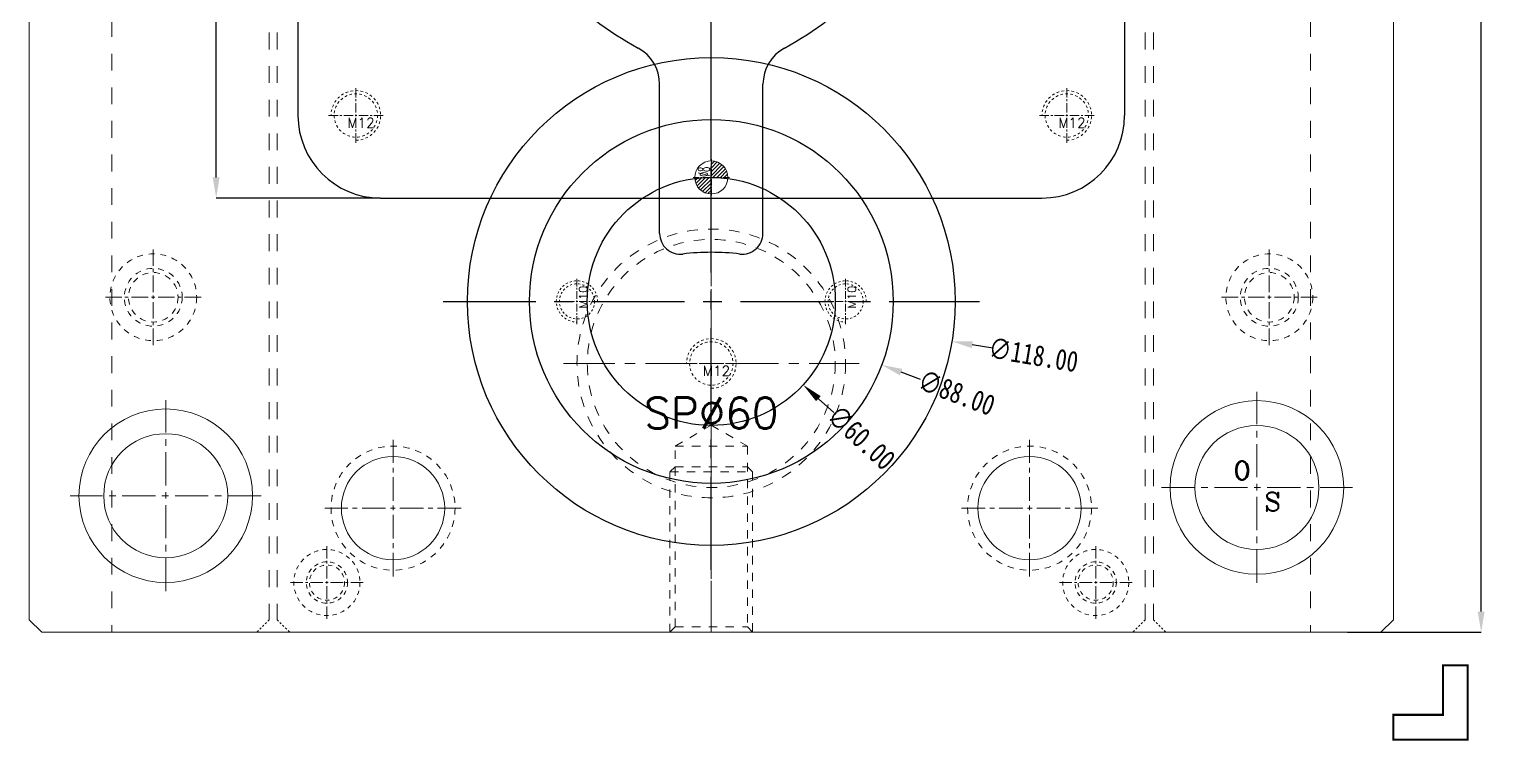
# Model space of a CAD drawing. Header units: millimetres. Extents: x 97 to 1722, y -6063 to 1553.
# Drawn here: x 616.7 to 971.2, y -641.5 to -469.4 of the extents above; entities that cross this region are included whole.
import ezdxf
from ezdxf.enums import TextEntityAlignment as Align

# ---------------------------------------------------------------- set-up
doc = ezdxf.new("R2010")
doc.units = ezdxf.units.MM
doc.header["$LTSCALE"] = 16.335
doc.header["$PDMODE"] = 3
doc.header["$PDSIZE"] = 0.3125
doc.linetypes.add('CENTER', pattern=[0.6, 0.375, -0.075, 0.075, -0.075])
doc.linetypes.add('HIDDEN', pattern=[0.2, 0.1, -0.1])
doc.layers.get('0').update_dxf_attribs({"linetype": 'CONTINUOUS'})
doc.layers.get('Defpoints').update_dxf_attribs({"linetype": 'CONTINUOUS'})
for name, color, linetype, lineweight in [('epin', 13, 'CONTINUOUS', 9), ('moldbase', 7, 'CONTINUOUS', 20), ('screw', 33, 'CONTINUOUS', 13), ('sp', 193, 'CONTINUOUS', 9)]:
    doc.layers.add(name, color=color, linetype=linetype, lineweight=lineweight)
doc.styles.add('ROMANC', font='romanc.shx', dxfattribs={"bigfont": 'gbcbig.shx'})
doc.styles.get("Standard").update_dxf_attribs({"font": 'txt', "width": 0.8})
doc.styles.add('TXT', font='txt.shx', dxfattribs={"bigfont": 'gbcbig.shx'})
doc.styles.add('TXT05', font='txt.shx', dxfattribs={"width": 0.5, "bigfont": 'gbcbig.shx'})
doc.dimstyles.get("Standard").update_dxf_attribs({"dimtxt": 0.15625, "dimasz": 0.1875, "dimexe": 0.125, "dimexo": 0.0625, "dimtad": 0, "dimtih": 1, "dimtoh": 1, "dimdsep": 46, "dimtxsty": 'Standard', "dimcen": 0.09, "dimadec": 0, "dimazin": 0, "dimtp": 0.01, "dimtm": 0.01, "dimtfac": 1, "dimtofl": 0, "dimtmove": 0, "dimatfit": 3, "dimfxl": 0, "dimtolj": 1, "dimarcsym": 0})

# ---------------------------------------------------------------- blocks, each defined once
blk = doc.blocks.new('*D7')
at = {"color": 4, "lineweight": -2}
for p, q in [((701.68, -280.22), (661.89, -280.22)), ((661.89, -285.22), (661.89, -369.01)), ((661.89, -505.22), (661.89, -387.01)), ((701.68, -510.22), (661.89, -510.22))]:
    blk.add_line(p, q, dxfattribs=at)
at = {"color": 4}
for points in [[(661.05, -285.22), (662.72, -285.22), (661.89, -280.22)], [(661.05, -505.22), (662.72, -505.22), (661.89, -510.22)]]:
    blk.add_solid(points, dxfattribs=at)
at = {"layer": 'Defpoints', "color": 0}
for p in [(701.68, -280.22), (661.89, -510.22), (701.68, -510.22)]:
    blk.add_point(p, dxfattribs=at)
at = {"color": 6, "insert": (661.89, -378.01), "char_height": 5, "attachment_point": 5, "rotation": 90}
blk.add_mtext('\\A1;230.00', dxfattribs=at)
blk = doc.blocks.new('*D10')
at = {"color": 4, "lineweight": -2}
for p, q in [((943.68, -215.22), (967.92, -215.22)), ((967.92, -220.22), (967.92, -394.26)), ((967.92, -610.22), (967.92, -411.59)), ((935.56, -615.22), (967.92, -615.22))]:
    blk.add_line(p, q, dxfattribs=at)
at = {"color": 4}
for points in [[(967.09, -220.22), (968.76, -220.22), (967.92, -215.22)], [(967.09, -610.22), (968.76, -610.22), (967.92, -615.22)]]:
    blk.add_solid(points, dxfattribs=at)
at = {"layer": 'Defpoints', "color": 0}
for p in [(943.68, -215.22), (935.56, -615.22), (967.92, -615.22)]:
    blk.add_point(p, dxfattribs=at)
at = {"color": 6, "insert": (967.92, -402.93), "char_height": 5, "attachment_point": 5, "rotation": 90}
blk.add_mtext('\\A1;400.00', dxfattribs=at)
blk = doc.blocks.new('*D12')
at = {"color": 4, "lineweight": -2}
blk.add_line((811.3, -562.11), (807.59, -558.75), dxfattribs=at)
at = {"color": 4}
blk.add_solid([(808.16, -558.13), (807.03, -559.36), (803.89, -555.39)], dxfattribs=at)
at = {"layer": 'Defpoints', "color": 0}
for p in [(759.47, -515.05), (803.89, -555.39)]:
    blk.add_point(p, dxfattribs=at)
at = {"color": 6, "insert": (817.96, -568.16), "char_height": 5, "attachment_point": 5, "rotation": 317.761}
blk.add_mtext('\\A1;∅60.00', dxfattribs=at)
blk = doc.blocks.new('*D13')
at = {"color": 4, "lineweight": -2}
blk.add_line((832.29, -554.07), (827.6, -552.32), dxfattribs=at)
at = {"color": 4}
blk.add_solid([(827.89, -551.54), (827.31, -553.1), (822.92, -550.58)], dxfattribs=at)
at = {"layer": 'Defpoints', "color": 0}
for p in [(740.45, -519.86), (822.92, -550.58)]:
    blk.add_point(p, dxfattribs=at)
at = {"color": 6, "insert": (841.03, -557.32), "char_height": 5, "attachment_point": 5, "rotation": 339.5714}
blk.add_mtext('\\A1;∅88.00', dxfattribs=at)
blk = doc.blocks.new('*D14')
at = {"color": 4, "lineweight": -2}
blk.add_line((849.75, -546.51), (844.82, -545.69), dxfattribs=at)
at = {"color": 4}
blk.add_solid([(844.96, -544.87), (844.68, -546.51), (839.89, -544.87)], dxfattribs=at)
at = {"layer": 'Defpoints', "color": 0}
for p in [(723.48, -525.57), (839.89, -544.87)]:
    blk.add_point(p, dxfattribs=at)
at = {"color": 6, "insert": (859.62, -548.15), "char_height": 5, "attachment_point": 5, "rotation": 350.5825}
blk.add_mtext('\\A1;∅118.00', dxfattribs=at)
blk = doc.blocks.new('screw_m10_g')
at = {"layer": 'screw', "color": 1, "linetype": 'CENTER', "ltscale": 0.310989}
for p, q in [((0, -5.5), (0, 5.5)), ((-5.5, 0), (5.5, 0))]:
    blk.add_line(p, q, dxfattribs=at)
at = {"layer": 'screw', "color": 33, "linetype": 'HIDDEN', "ltscale": 0.310989}
blk.add_circle((0, 0), 4.25, dxfattribs=at)
at = {"layer": 'screw', "color": 92, "linetype": 'HIDDEN', "ltscale": 0.310989}
blk.add_arc((0, 0), 5, 270, 180, dxfattribs=at)
at = {"layer": 'screw', "color": 6, "style": 'TXT'}
blk.add_text('M10', height=2, dxfattribs=at).set_placement((-1.7, -2.5))
blk = doc.blocks.new('sp_60_th', base_point=(781.68, -535.22))
at = {"layer": 'sp', "color": 1, "linetype": 'CENTER', "ltscale": 2.021426}
for p, q in [((781.68, -570.97), (781.68, -499.47)), ((745.93, -535.22), (817.43, -535.22))]:
    blk.add_line(p, q, dxfattribs=at)
at = {"layer": 'sp', "linetype": 'HIDDEN', "ltscale": 1.554943}
for radius in [32.5, 30]:
    blk.add_circle((781.68, -535.22), radius, dxfattribs=at)
at = {"layer": 'sp', "color": 6, "style": 'TXT'}
blk.add_text('SP%%c60', height=7.5, dxfattribs=at).set_placement((781.68, -547.22), align=Align.MIDDLE)
blk = doc.blocks.new('screw_m12_g')
at = {"layer": 'screw', "color": 1, "linetype": 'CENTER', "ltscale": 0.373186}
for p, q in [((0, -6.6), (0, 6.6)), ((-6.6, 0), (6.6, 0))]:
    blk.add_line(p, q, dxfattribs=at)
at = {"layer": 'screw', "color": 33, "linetype": 'HIDDEN', "ltscale": 0.373186}
blk.add_circle((0, 0), 5.25, dxfattribs=at)
at = {"layer": 'screw', "color": 92, "linetype": 'HIDDEN', "ltscale": 0.373186}
blk.add_arc((0, 0), 6, 270, 180, dxfattribs=at)
at = {"layer": 'screw', "color": 6, "style": 'TXT'}
blk.add_text('M12', height=2.4, dxfattribs=at).set_placement((-2.04, -3))
blk = doc.blocks.new('epin_ejp_6')
at = {"layer": 'epin'}
h = blk.add_hatch(dxfattribs=at)
h.set_pattern_fill('_ANSI31', color=123, scale=0.15, angle=90, style=0)
h.set_pattern_definition([(135, (-366.39746, 120.5987), (-0.3367596, -0.3367596), [])])
h.paths.add_polyline_path([(0, 3, 0.4142136), (-3, 0), (0, 0)])
h.paths.add_polyline_path([(3, 0), (0, 0), (0, -3, 0.4142136)])
at = {"layer": 'epin', "color": 1, "linetype": 'CENTER', "ltscale": 0.186593}
for p, q in [((-3.3, 0), (3.3, 0)), ((0, -3.3), (0, 3.3))]:
    blk.add_line(p, q, dxfattribs=at)
at = {"layer": 'epin'}
blk.add_circle((0, 0), 3, dxfattribs=at)
at = {"layer": 'epin', "color": 6, "style": 'TXT05', "width": 0.5}
blk.add_text('%%c6', height=2.1, dxfattribs=at).set_placement((0.995, 1.35), align=Align.MIDDLE)
blk = doc.blocks.new('epin_ejp_8')
at = {"layer": 'epin'}
h = blk.add_hatch(dxfattribs=at)
h.set_pattern_fill('_ANSI31', color=123, scale=0.2, angle=90, style=0)
h.set_pattern_definition([(135, (-2379.60465, -763.0214), (-0.4490128, -0.4490128), [])])
h.paths.add_polyline_path([(0, 4, 0.414214), (-4, 0), (0, 0)])
h.paths.add_polyline_path([(4, 0), (0, 0), (0, -4, 0.414214)])
at = {"layer": 'epin', "color": 1, "linetype": 'CENTER', "ltscale": 0.248791}
for p, q in [((0, -4.4), (0, 4.4)), ((-4.4, 0), (4.4, 0))]:
    blk.add_line(p, q, dxfattribs=at)
at = {"layer": 'epin'}
blk.add_circle((0, 0), 4, dxfattribs=at)
at = {"layer": 'epin', "color": 6, "style": 'TXT05', "width": 0.5}
blk.add_text('%%c8', height=2.8, dxfattribs=at).set_placement((0.16, 0.4))
blk = doc.blocks.new('1')
at = {"layer": 'epin'}
for name, p in [('epin_ejp_8', (-259.24, 3336.03)), ('epin_ejp_6', (-269.24, 3298.03)), ('epin_ejp_6', (-249.24, 3298.03)), ('epin_ejp_8', (-221.24, 3298.03)), ('epin_ejp_6', (-305.24, 3260.03)), ('epin_ejp_6', (-213.24, 3260.03)), ('epin_ejp_6', (-305.24, 3246.03)), ('epin_ejp_6', (-213.24, 3246.03)), ('epin_ejp_6', (-266.24, 3207.03)), ('epin_ejp_6', (-252.24, 3207.03)), ('epin_ejp_8', (-225.24, 3205.03))]:
    blk.add_blockref(name, p, dxfattribs=at)
at = {"layer": 'epin', "xscale": -1}
for p in [(-297.24, 3298.03), (-293.24, 3205.03)]:
    blk.add_blockref('epin_ejp_8', p, dxfattribs=at)
at = {"layer": 'epin', "ltscale": 0.5, "rotation": 90}
blk.add_blockref('epin_ejp_8', (-259.24, 3133.03), dxfattribs=at)
at = {"layer": 'screw'}
for p in [(-345.24, 3338.03), (-173.24, 3338.03), (-345.24, 3148.03), (-173.24, 3148.03)]:
    blk.add_blockref('screw_m12_g', p, dxfattribs=at)

msp = doc.modelspace()

# ---------------------------------------------------------------- linework, layer by layer
at = {"color": 1, "linetype": 'CENTER', "ltscale": 1.243955}
msp.add_line((781.683, -510.219), (781.683, -280.219), dxfattribs=at)
for p, q in [((681.683, -300.219), (681.683, -490.219)), ((881.683, -300.219), (881.683, -490.219)), ((701.683, -510.219), (861.683, -510.219))]:
    msp.add_line(p, q)
at = {"color": 1, "linetype": 'CENTER', "ltscale": 3.669666}
for p, q in [((781.683, -600.119), (781.683, -470.319)), ((716.783, -535.219), (846.583, -535.219))]:
    msp.add_line(p, q, dxfattribs=at)
at = {"color": 4, "linetype": 'Continuous'}
for p, q in [((769.183, -518.78), (769.183, -482.7)), ((794.183, -518.78), (794.183, -482.7))]:
    msp.add_line(p, q, dxfattribs=at)
for radius in [59, 44, 30]:
    msp.add_circle((781.683, -535.219), radius)
for centre, radius, start, end in [((803.711, -401.293), 82.789, 206.75233, 241.32212), ((759.655, -401.293), 82.789, 298.67788, 333.24767), ((759.183, -482.7), 10, 0, 61.32212), ((804.183, -482.7), 10, 118.67788, 180), ((774.183, -518.78), 5, 180, 276.72981), ((789.183, -518.78), 5, 263.27019, 0), ((781.683, -582.339), 59, 83.27019, 96.72981)]:
    msp.add_arc(centre, radius, start, end, dxfattribs=at)
for centre, start, end in [((701.683, -490.219), 180, 270), ((861.683, -490.219), 270, 0)]:
    msp.add_arc(centre, 20, start, end)
at = {"layer": 'moldbase', "color": 8, "linetype": 'HIDDEN', "ltscale": 2.487909}
for p, q in [((636.683, -215.219), (636.683, -615.219)), ((926.683, -215.219), (926.683, -615.219)), ((674.683, -218.219), (674.683, -612.219)), ((676.683, -218.219), (676.683, -612.219)), ((886.683, -218.219), (886.683, -612.219)), ((888.683, -218.219), (888.683, -612.219))]:
    msp.add_line(p, q, dxfattribs=at)
at = {"layer": 'moldbase', "color": 1, "linetype": 'CENTER', "ltscale": 2.487909}
msp.add_line((781.683, -215.219), (781.683, -615.219), dxfattribs=at)
at = {"layer": 'moldbase'}
for p, q in [((616.683, -218.219), (616.683, -612.219)), ((946.683, -218.219), (946.683, -612.219)), ((616.683, -612.219), (619.683, -615.219)), ((946.683, -612.219), (943.683, -615.219)), ((943.683, -615.219), (619.683, -615.219))]:
    msp.add_line(p, q, dxfattribs=at)
at = {"layer": 'moldbase', "color": 1, "linetype": 'CENTER', "ltscale": 0.653076}
for p, q in [((646.683, -545.769), (646.683, -522.669)), ((916.683, -545.769), (916.683, -522.669)), ((658.233, -534.219), (635.133, -534.219)), ((905.133, -534.219), (928.233, -534.219))]:
    msp.add_line(p, q, dxfattribs=at)
at = {"layer": 'moldbase', "color": 1, "linetype": 'CENTER', "ltscale": 1.306152}
for p, q in [((649.683, -605.319), (649.683, -559.119)), ((913.683, -603.319), (913.683, -557.119)), ((890.583, -580.219), (936.783, -580.219)), ((672.783, -582.219), (626.583, -582.219))]:
    msp.add_line(p, q, dxfattribs=at)
at = {"layer": 'moldbase', "color": 8, "linetype": 'HIDDEN', "ltscale": 1.243955}
for p, q in [((772.933, -570.219), (781.683, -565.167)), ((781.683, -565.167), (790.433, -570.219)), ((772.933, -613.969), (772.933, -570.219)), ((772.933, -570.219), (790.433, -570.219)), ((790.433, -570.219), (790.433, -613.969)), ((771.683, -615.219), (772.933, -613.969)), ((772.933, -613.969), (790.433, -613.969)), ((790.433, -613.969), (791.683, -615.219))]:
    msp.add_line(p, q, dxfattribs=at)
at = {"layer": 'moldbase', "color": 1, "linetype": 'CENTER', "ltscale": 0.777472}
msp.add_line((781.683, -615.219), (781.683, -565.167), dxfattribs=at)
at = {"layer": 'moldbase', "color": 1, "linetype": 'CENTER', "ltscale": 0.932966}
for p, q in [((704.683, -601.719), (704.683, -568.719)), ((858.683, -601.719), (858.683, -568.719)), ((721.183, -585.219), (688.183, -585.219)), ((842.183, -585.219), (875.183, -585.219))]:
    msp.add_line(p, q, dxfattribs=at)
at = {"layer": 'moldbase', "color": 92, "linetype": 'HIDDEN', "ltscale": 1.243955}
for p, q in [((771.683, -576.469), (772.933, -575.219)), ((771.683, -615.219), (771.683, -576.469)), ((771.683, -576.469), (791.683, -576.469)), ((772.933, -575.219), (790.433, -575.219)), ((790.433, -575.219), (791.683, -576.469)), ((791.683, -576.469), (791.683, -615.219))]:
    msp.add_line(p, q, dxfattribs=at)
at = {"layer": 'moldbase', "color": 1, "linetype": 'CENTER', "ltscale": 0.497582}
for p, q in [((688.683, -612.019), (688.683, -594.419)), ((874.683, -612.019), (874.683, -594.419)), ((697.483, -603.219), (679.883, -603.219)), ((865.883, -603.219), (883.483, -603.219))]:
    msp.add_line(p, q, dxfattribs=at)
at = {"layer": 'moldbase', "color": 8, "linetype": 'HIDDEN', "ltscale": 0.27989}
for p, q in [((674.683, -612.219), (671.683, -615.219)), ((676.683, -612.219), (679.683, -615.219)), ((886.683, -612.219), (883.683, -615.219)), ((888.683, -612.219), (891.683, -615.219))]:
    msp.add_line(p, q, dxfattribs=at)
at = {"layer": 'moldbase', "const_width": 0.5}
msp.add_lwpolyline([(946.683, -635.219), (958.683, -635.219), (958.683, -623.219), (964.683, -623.219), (964.683, -641.219), (946.683, -641.219), (946.683, -635.219)], dxfattribs=at)
at = {"layer": 'moldbase', "color": 8, "linetype": 'HIDDEN', "ltscale": 0.870768}
for centre, radius in [((646.683, -534.219), 10.5), ((916.683, -534.219), 10.5), ((646.683, -534.219), 7), ((646.683, -534.219), 6), ((916.683, -534.219), 7), ((916.683, -534.219), 6)]:
    msp.add_circle(centre, radius, dxfattribs=at)
at = {"layer": 'moldbase'}
for centre, radius in [((913.683, -580.219), 21), ((649.683, -582.219), 21), ((649.683, -582.219), 15), ((913.683, -580.219), 15), ((704.683, -585.219), 12.5), ((858.683, -585.219), 12.5)]:
    msp.add_circle(centre, radius, dxfattribs=at)
at = {"layer": 'moldbase', "color": 8, "linetype": 'HIDDEN', "ltscale": 0.932966}
for centre in [(704.683, -585.219), (858.683, -585.219)]:
    msp.add_circle(centre, 15, dxfattribs=at)
at = {"layer": 'moldbase', "color": 8, "linetype": 'HIDDEN', "ltscale": 0.621977}
for centre, radius in [((688.683, -603.219), 8), ((874.683, -603.219), 8), ((688.683, -603.219), 5), ((688.683, -603.219), 4.25), ((874.683, -603.219), 5), ((874.683, -603.219), 4.25)]:
    msp.add_circle(centre, radius, dxfattribs=at)

# ---------------------------------------------------------------- block references
msp.add_blockref('1', (1040.926, -3638.253))
at = {"layer": 'screw', "color": 4, "rotation": 90}
for p in [(749.183, -535.219), (814.183, -535.219)]:
    msp.add_blockref('screw_m10_g', p, dxfattribs=at)
at = {"layer": 'screw'}
msp.add_blockref('screw_m12_g', (781.683, -550.219), dxfattribs=at)
at = {"layer": 'sp'}
msp.add_blockref('sp_60_th', (781.683, -550.219), dxfattribs=at)

# ---------------------------------------------------------------- texts
at = {"layer": 'moldbase', "style": 'ROMANC'}
for s, p in [('O', (907.976, -578.365)), ('S', (915.537, -585.925))]:
    msp.add_text(s, height=4.5, dxfattribs=at).set_placement(p)

# ---------------------------------------------------------------- dimensions: what is measured, and where the dimension line sits
for base, p1, p2, picture, middle in [((967.924, -615.219), (943.683, -215.219), (935.556, -615.219), '*D10', (967.924, -402.928)), ((661.887, -510.219), (701.683, -280.219), (701.683, -510.219), '*D7', (661.887, -378.013))]:
    dim = msp.add_linear_dim(base=base, p1=p1, p2=p2, angle=90, dimstyle='Standard', override={"dimtxt": 5, "dimasz": 5, "dimexe": 0, "dimexo": 0, "dimgap": 0, "dimtih": 0, "dimtoh": 0, "dimzin": 0, "dimcen": 0, "dimclrd": 4, "dimclre": 4, "dimclrt": 6, "dimadec": 2, "dimtp": 0, "dimtm": 0, "dimtzin": 0})
    dim.commit()
    dim.dimension.update_dxf_attribs({"geometry": picture, "text_midpoint": middle, "dimtype": 160})
for p1, p2, picture, middle in [((759.472, -515.052), (803.893, -555.386), '*D12', (817.96, -568.158)), ((740.45, -519.861), (822.916, -550.577), '*D13', (841.033, -557.325)), ((723.478, -525.565), (839.888, -544.873), '*D14', (859.618, -548.146))]:
    dim = msp.add_diameter_dim_2p(p1=p1, p2=p2, dimstyle='Standard', override={"dimtxt": 5, "dimasz": 5, "dimexe": 0, "dimexo": 0, "dimgap": 0, "dimtih": 0, "dimtoh": 0, "dimzin": 0, "dimcen": 0, "dimclrd": 4, "dimclre": 4, "dimclrt": 6, "dimadec": 2, "dimtp": 0, "dimtm": 0, "dimtzin": 0})
    dim.commit()
    dim.dimension.update_dxf_attribs({"geometry": picture, "text_midpoint": middle})

doc.saveas('drawing.dxf')
